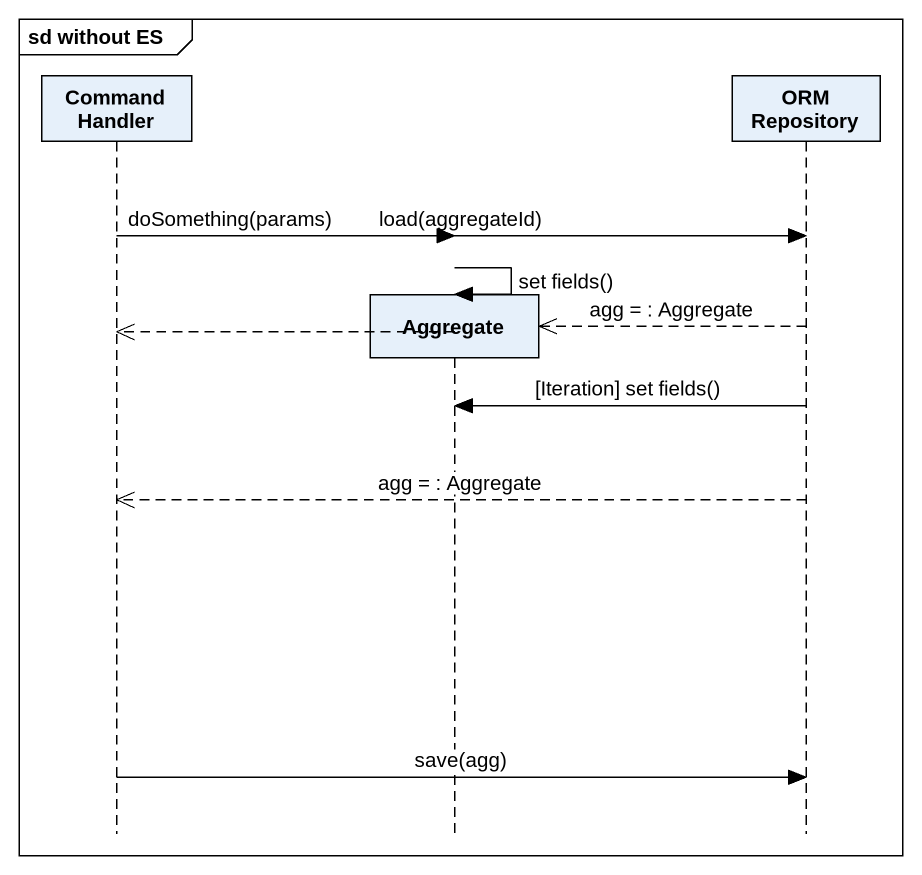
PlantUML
@startuml
mainframe sd without ES
hide footbox
participant "Command Handler" as Command_Handler
participant Aggregate
participant "ORM Repository" as ORM_Repository

Command_Handler -> ORM_Repository : load(aggregateId)
Command_Handler -> Aggregate : doSomething(params)
Aggregate -> Aggregate : set fields()
ORM_Repository -->> Aggregate ** : agg = : Aggregate
Aggregate -->> Command_Handler
ORM_Repository -> Aggregate : [Iteration] set fields()
ORM_Repository -->> Command_Handler : agg = : Aggregate
Command_Handler -> ORM_Repository : save(agg)
@enduml
